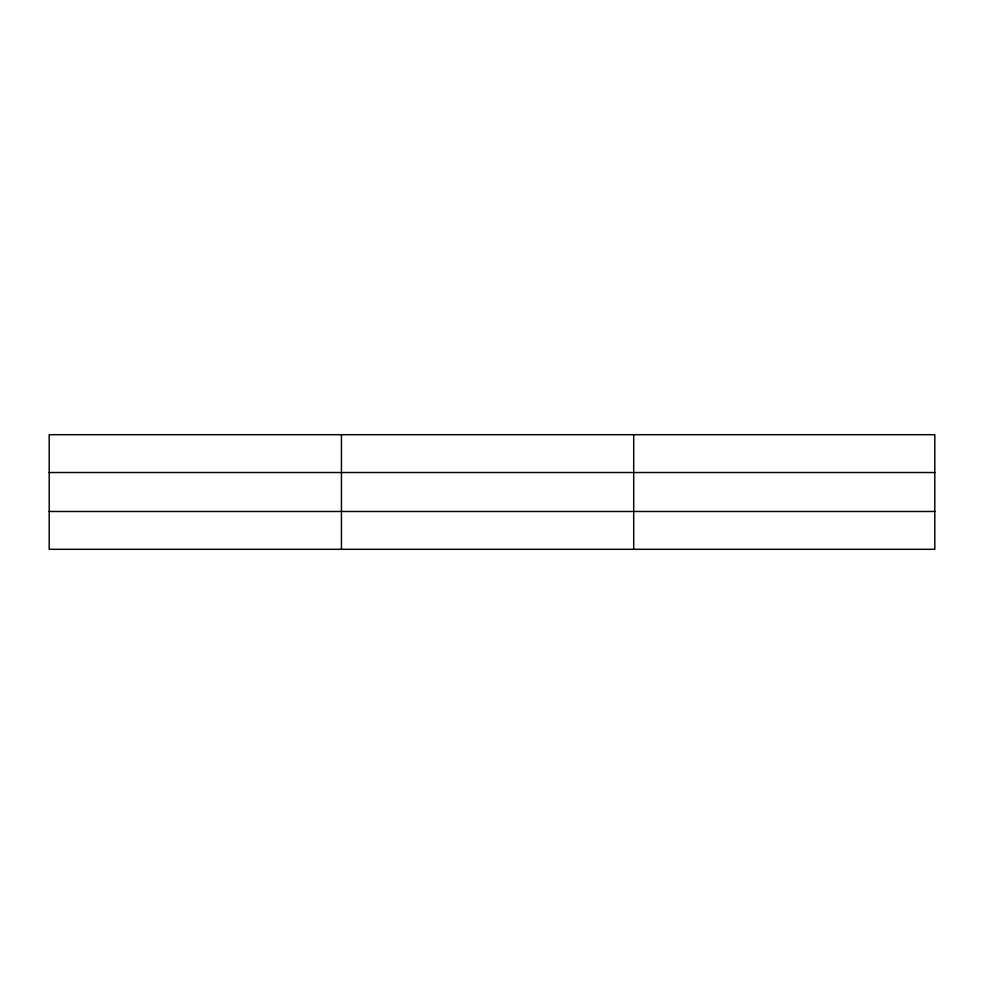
<?xml version="1.0" encoding="UTF-8"?>
<svg xmlns="http://www.w3.org/2000/svg" width="984" height="984" viewBox="0 0 984 984"><rect width="100%" height="100%" fill="white"/><g stroke="black" fill="none" stroke-linecap="round" stroke-linejoin="round"><path stroke-width="1.48" d="M341.448 549.306L341.448 434.694M633.696 549.306L633.696 434.694M934.8 511.483L934.8 549.306L49.2 549.306L49.2 434.694L934.8 434.694L934.8 511.483L49.2 511.483M49.2 472.517L934.8 472.517"/></g></svg>
